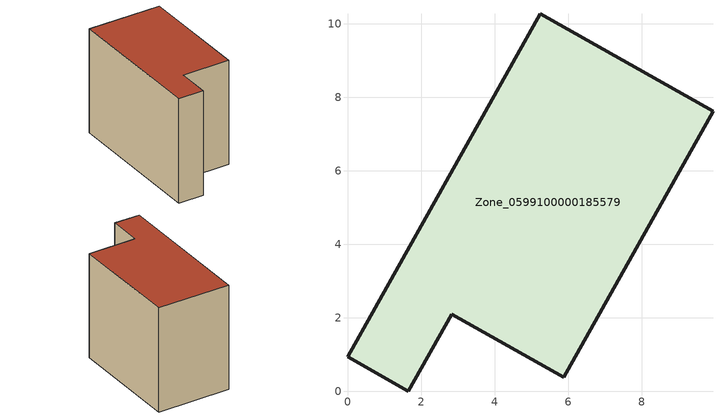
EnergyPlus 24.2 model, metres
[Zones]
Zone_0599100000185579
 floor ground (C_G): 0,0.94 5.24,10.28 9.94,7.62 5.88,0.38 2.84,2.1 1.65,0 z0
 wall outside (C_F): 5.24,10.28 0,0.94 1.65,0 2.84,2.1 5.88,0.38 9.94,7.62 5.24,10.28 z0:7.86
 roof outside (C_R): 9.94,7.62 5.24,10.28 0,0.94 1.65,0 2.84,2.1 5.88,0.38 z7.86
[BUILDING]
Pand.0599100000185579: North Axis=0; Terrain=City; Loads Convergence Tolerance Value=0.04; Temperature Convergence Tolerance Value=0.4; Solar Distribution=FullExterior; Maximum Number of Warmup Days=25; Minimum Number of Warmup Days=1
[Site:Location]
Rotterdam.The.Hague.AP_ZH_NLD Design_Conditions: Latitude=51.96; Longitude=4.45; Time Zone=1; Elevation=-4.5
[SITE:GROUNDTEMPERATURE:BUILDINGSURFACE]
18, 18, 18, 18, 18, 18, 18, 18, 18, 18, 18, 18
[MATERIAL] Thermal Absorptance=0.9; Solar Absorptance=0.7; Visible Absorptance=0.7
Name | Roughness | Thickness | Conductivity | Density | Specific Heat
G.TI.1975-1991 | MediumSmooth | 0.15 | 0.288461 | 540 | 1210
F.TI.1975-1991 | Rough | 0.3 | 0.230769 | 1920 | 840
R.TI.1975-1991 | MediumRough | 0.2 | 0.153846 | 1500 | 1000
[CONSTRUCTION]
C_G: G.TI.1975-1991
C_F: F.TI.1975-1991
C_R: R.TI.1975-1991
[ZONE]
Zone_0599100000185579: Type=1; Multiplier=1; Ceiling Height=Autocalculate; Volume=Autocalculate; Floor Area=autocalculate; Part of Total Floor Area=Yes
[ZONEINFILTRATION:DESIGNFLOWRATE]
Infil_Zone_0599100000185579: Zone or ZoneList or Space or SpaceList=Zone_0599100000185579; Schedule=AlwaysOn; Design Flow Rate Calculation Method=Flow/Area; Flow Rate per Floor Area=0.003; Constant Term Coefficient=1; Temperature Term Coefficient=0; Velocity Term Coefficient=0; Velocity Squared Term Coefficient=0
[HVACTEMPLATE:ZONE:IDEALLOADSAIRSYSTEM]
Zone_0599100000185579: Maximum Heating Supply Air Temperature=50; Minimum Cooling Supply Air Temperature=13; Maximum Heating Supply Air Humidity Ratio=0.0156; Minimum Cooling Supply Air Humidity Ratio=0.0077; Heating Limit=NoLimit; Cooling Limit=NoLimit; Dehumidification Control Type=ConstantSensibleHeatRatio; Cooling Sensible Heat Ratio=0.7; Dehumidification Setpoint=60; Humidification Control Type=None; Humidification Setpoint=30; Outdoor Air Method=None; Outdoor Air Flow Rate per Person=0.00944; Outdoor Air Flow Rate per Zone Floor Area=0; Outdoor Air Flow Rate per Zone=0; Demand Controlled Ventilation Type=None; Outdoor Air Economizer Type=NoEconomizer; Heat Recovery Type=None; Sensible Heat Recovery Effectiveness=0.7; Latent Heat Recovery Effectiveness=0.65
[ZONECONTROL:THERMOSTAT]
ThermostatControl_Zone_0599100000185579: Zone or ZoneList=Zone_0599100000185579; Control Type Schedule=DualSetpointControlType; Control 1=Thermostat_Zone_0599100000185579; Temperature Difference Between Cutout And Setpoint=0
[THERMOSTATSETPOINT:DUALSETPOINT]
Thermostat_Zone_0599100000185579: Heating Setpoint Temperature Schedule=HeatingSetpoint_Zone_0599100000185579; Cooling Setpoint Temperature Schedule=CoolingSetpoint_Zone_0599100000185579
[SCHEDULE:COMPACT]
HeatingSetpoint_Zone_0599100000185579: Through: 12/31, For: AllDays, Until: 24:00, 21
CoolingSetpoint_Zone_0599100000185579: Through: 12/31, For: AllDays, Until: 24:00, 24
DualSetpointControlType: Through: 12/31, For: AllDays, Until: 24:00, 4
AlwaysOn: Through: 12/31, For: AllDays, Until: 24:00, 1
